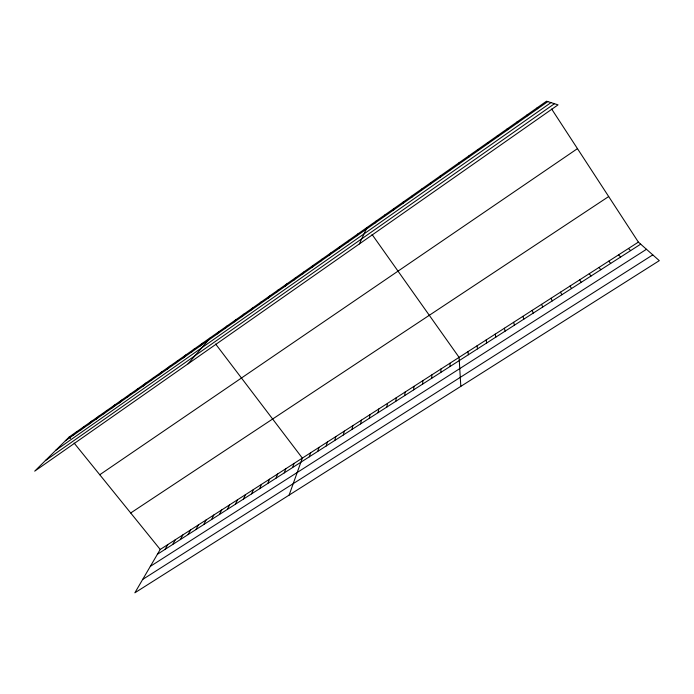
<?xml version="1.0" encoding="UTF-8"?>
<svg xmlns="http://www.w3.org/2000/svg" width="694" height="694" viewBox="0 0 694 694"><rect width="100%" height="100%" fill="white"/><g stroke="black" fill="none" stroke-linecap="round" stroke-linejoin="round"><path stroke-width="1.04" d="M440.872 372.383L440.881 369.061M440.178 177.265L440.196 176.007M431.746 378.239L431.859 374.864M422.672 384.068L422.88 380.633M413.65 389.855L413.954 386.367M430.74 183.901L430.87 182.565M404.68 395.615L405.079 392.075M395.762 401.332L396.257 397.749M386.888 407.022L387.478 403.388M421.362 190.494L421.596 189.089M378.065 412.687L378.751 408.992M369.303 418.317L370.076 414.57M360.576 423.913L361.444 420.122M412.036 197.053L412.375 195.578M351.91 429.473L352.864 425.639M343.278 435.008L344.328 431.121M402.763 203.576L403.214 202.023M334.708 440.508L335.835 436.578M326.18 445.982L327.394 442.009M317.696 451.43L318.997 447.404M393.55 210.056L394.097 208.434M309.264 456.843L310.652 452.766M289.112 495.117L302.35 458.109L215.626 344.016M292.53 467.574L294.083 463.419M384.389 216.493L385.04 214.81M284.236 472.9L285.867 468.693M275.978 478.192L277.704 473.95M267.771 483.458L269.576 479.172M375.272 222.895L376.027 221.143M259.617 488.697L261.491 484.369M251.497 493.911L253.449 489.53M243.421 499.09L245.45 494.675M359.336 243.941L367.074 227.441M235.387 504.243L237.495 499.784M227.398 509.37L229.584 504.868M219.451 514.471L221.716 509.934M356.994 235.752L357.948 233.861M211.549 519.537L213.891 514.965M203.689 524.586L206.101 519.971M195.873 529.6L198.354 524.95M347.824 242.197L348.882 240.245M188.091 534.597L190.642 529.904M180.353 539.559L182.982 534.831M172.659 544.495L175.356 539.732M338.707 248.608L339.869 246.587M165.007 549.414L167.766 544.608M638.385 242.119L160.219 549.457L134.862 592.806L659.3 260.649L638.385 242.119L551.643 109.019M329.65 254.976L330.899 252.894M320.637 261.317L321.99 259.157M311.684 267.615L313.124 265.394M302.775 273.87L304.319 271.588M293.926 280.098L295.557 277.756M285.121 286.284L286.848 283.881M276.377 292.434L278.19 289.971M267.676 298.55L269.584 296.026M259.027 304.631L261.022 302.055M250.421 310.678L252.503 308.041M241.876 316.69L244.045 313.992M233.366 322.675L235.622 319.917M224.917 328.618L227.259 325.807M216.511 334.525L218.931 331.663M188.065 363.812L210.655 337.484M199.837 346.245L202.431 343.27M191.57 352.058L194.242 349.03M183.355 357.835L186.105 354.755M175.183 363.587L178.011 360.446M167.054 369.303L169.961 366.111M158.969 374.986L161.954 371.741M150.928 380.633L153.99 377.345M142.938 386.254L146.078 382.914M134.992 391.841L138.201 388.449M127.08 397.402L130.368 393.966M119.221 402.928L122.578 399.44M111.396 408.428L114.831 404.897M103.623 413.893L107.128 410.31M95.885 419.332L99.459 415.706M88.19 424.745L91.834 421.067M80.539 430.124L84.252 426.402M72.931 435.476L76.713 431.711M69.209 436.986L34.7 471.157L558.054 104.855L546.542 101.194L69.209 436.986L70.441 438.504M65.366 440.794L547.809 101.593M55.772 450.302L550.984 102.608M45.353 460.608L554.463 103.71M99.763 474.748L577.46 148.637M130.706 512.979L608.681 196.541M157.391 554.298L640.692 244.158M150.329 566.365L646.47 249.285M142.678 579.438L652.785 254.88M536.583 108.203L537.72 108.689M526.677 115.161L527.7 115.733M516.839 122.083L517.741 122.734M507.062 128.971L507.834 129.7M628.452 248.504L630.629 250.612M618.571 254.854L620.636 257.032M608.751 261.161L610.694 263.408M497.338 135.807L497.997 136.614M74.128 443.067L160.219 549.457M598.991 267.442L600.813 269.749M589.284 273.679L590.993 276.056M372.062 234.485L459.09 357.358L460.816 386.367M579.637 279.882L581.225 282.319M487.674 142.608L488.212 143.493M570.043 286.041L571.518 288.548M560.5 292.174L561.862 294.742M551.019 298.273L552.268 300.901M478.062 149.366L478.496 150.329M541.589 304.336L542.725 307.026M532.211 310.357L533.244 313.115M522.894 316.351L523.805 319.162M468.511 156.081L468.823 157.122M513.621 322.311L514.436 325.182M504.408 328.236L505.111 331.168M495.238 334.126L495.837 337.111M459.02 162.76L459.22 163.879M486.121 339.982L486.624 343.027M477.064 345.803L477.455 348.909M468.051 351.598L468.346 354.755M449.582 169.405L449.669 170.594M449.955 363.231L450.05 366.493"/></g></svg>
